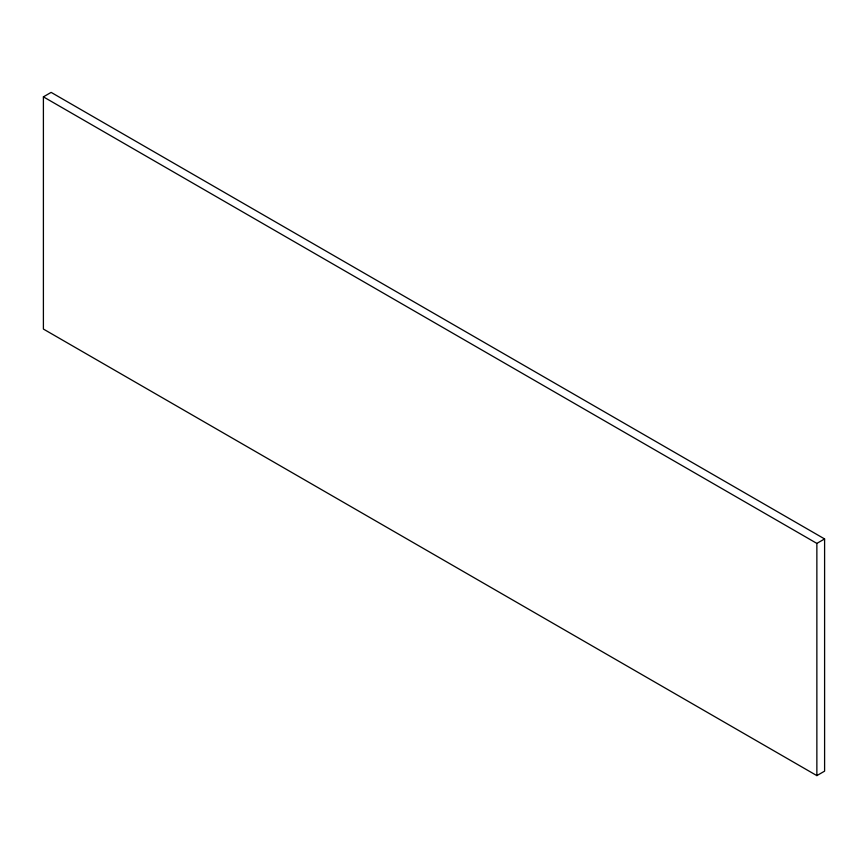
<?xml version="1.0" encoding="UTF-8"?>
<svg xmlns="http://www.w3.org/2000/svg" width="868" height="868" viewBox="0 0 868 868"><rect width="100%" height="100%" fill="white"/><g stroke="black" fill="none" stroke-linecap="round" stroke-linejoin="round"><path stroke-width="1.3" d="M43.4 96.847L51.136 92.388L824.6 538.941L824.6 771.153L816.864 775.612L43.4 329.059L43.4 96.847L816.864 543.401L824.6 538.941M816.864 543.401L816.864 775.612"/></g></svg>
